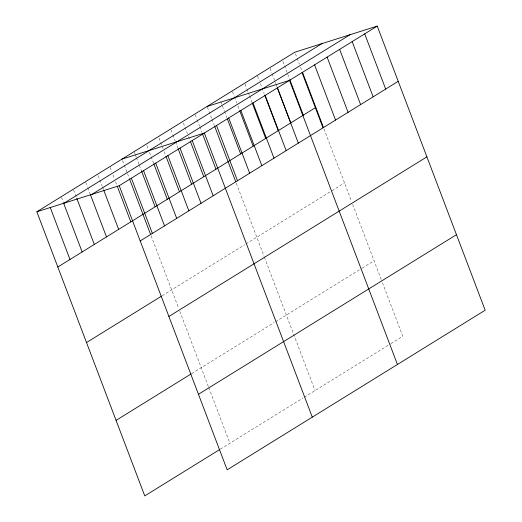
<?xml version="1.0" encoding="UTF-8"?>
<svg xmlns="http://www.w3.org/2000/svg" width="522" height="522" viewBox="0 0 522 522"><rect width="100%" height="100%" fill="white"/><g stroke="black" fill="none" stroke-linecap="round" stroke-linejoin="round"><path stroke-width="0.39" stroke-dasharray="2.61 1.96" d="M162.192 295.726L244.635 244.727M245.986 243.891L331.333 191.091M331.992 190.687L344.52 182.935M191.757 373.55L274.2 322.55M275.551 321.715L361.55 268.51M362.209 268.099L374.085 260.759M220.447 449.083L302.89 398.084M304.241 397.249L390.247 344.044M390.906 343.639L402.775 336.292L381.68 280.751M295.426 53.688L296.861 57.472M297.148 58.229L299.452 64.284M300.6 67.305L302.036 71.09M323.986 128.875L351.56 201.466M352.689 204.428L381.399 280.014M282.898 61.446L289.501 78.842M270.076 68.441L271.799 72.976M272.086 73.733L275.825 83.566M276.112 84.323L276.973 86.593M257.542 76.192L259.271 80.727M260.419 83.755L264.152 93.588M245.014 83.944L246.736 88.486M247.023 89.236L248.172 92.263M248.459 93.02L249.32 95.291M249.607 96.048L251.911 102.097M232.479 91.696L234.202 96.237M234.489 96.994L236.792 103.043M237.941 106.07L239.376 109.848M220.813 101.718L224.258 110.794M224.545 111.551L226.842 117.607M207.417 107.199L211.723 118.546M212.01 119.303L214.314 125.358M236.264 183.144L264.119 256.472M264.4 257.215L315.053 390.56M195.254 114.723L196.977 119.264M197.264 120.021L199.561 126.07M199.848 126.826L201.864 132.125M183.379 123.009L187.398 133.599M188.546 136.62L189.988 140.405M170.929 129.776L172.651 134.311M172.939 135.067L175.235 141.123M175.522 141.88L177.819 147.928M159.047 138.056L160.489 141.84M160.776 142.591L163.073 148.646M164.221 151.674L165.657 155.452M146.884 145.579L148.326 149.364M149.475 152.385L153.494 162.975M134.435 152.346L135.009 153.859M135.296 154.616L136.157 156.887M136.444 157.644L139.035 164.45M139.322 165.206L141.619 171.262M122.559 160.626L123.995 164.41M124.282 165.167L129.169 178.028M151.119 235.813L178.694 308.398M179.822 311.366L208.532 386.946M208.813 387.689L229.908 443.23M110.109 167.399L111.832 171.934M112.98 174.961L114.422 178.746M115.571 181.767L117.006 185.551M98.234 175.679L102.253 186.269M102.547 187.026L103.408 189.29M85.784 182.446L87.507 186.987M87.794 187.737L90.091 193.792M73.622 189.969L76.493 197.531M61.459 197.492L63.182 202.034"/><path stroke-width="0.78" d="M219.775 449.501L144.764 495.9L36.84 211.788L294.852 52.18L377.236 26.1L485.16 310.212L227.148 469.82L119.225 185.708L377.236 26.1M64.03 203.182L322.035 43.574M92.035 194.315L350.047 34.706M57.818 267.01L315.83 107.401M140.203 240.929L398.208 81.321M86.508 342.543L161.52 296.144M168.893 316.462L426.905 156.854M116.073 420.367L191.078 373.967M198.458 394.286L456.463 234.678M207.13 106.442L289.508 80.368L397.438 364.48M121.985 159.119L204.37 133.038L312.293 417.15M36.84 211.788L119.225 185.708M364.702 33.852L385.68 89.073M352.167 41.603L373.145 96.824M339.639 49.355L360.617 104.576M327.105 57.107L348.083 112.328M314.577 64.865L335.548 120.086M302.61 72.604L323.425 127.394M302.042 72.617L323.02 127.838M289.788 79.598L303.295 115.153M277.26 87.35L290.767 122.905M277.345 87.892L298.323 143.113M265.183 95.415L286.16 150.636M264.726 95.102L278.233 130.657M253.02 102.938L273.998 158.159M252.198 102.854L265.698 138.408M240.857 110.462L261.835 165.683M239.663 110.605L253.17 146.16M228.695 117.992L249.673 173.213M227.416 119.114L240.635 153.912M216.532 125.515L237.503 180.736M214.601 126.115L235.703 181.663M202.438 133.639L215.945 169.193M192.2 140.562L213.178 195.783M190.276 141.162L203.776 176.717M180.038 148.085L201.016 203.306M178.113 148.685L191.613 184.24M167.875 155.608L188.853 210.829M165.944 156.208L179.451 191.763M155.713 163.138L176.69 218.359M153.781 163.732L167.288 199.287M143.55 170.661L164.528 225.882M141.619 171.262L155.125 206.81M131.387 178.185L152.365 233.406M129.456 178.785L150.558 234.332M117.293 186.308L130.8 221.863M103.695 190.047L118.638 229.386M90.378 194.549L106.475 236.91M76.78 198.288L94.306 244.433M63.469 202.79L82.143 251.956M50.158 207.286L69.981 259.486"/></g></svg>
